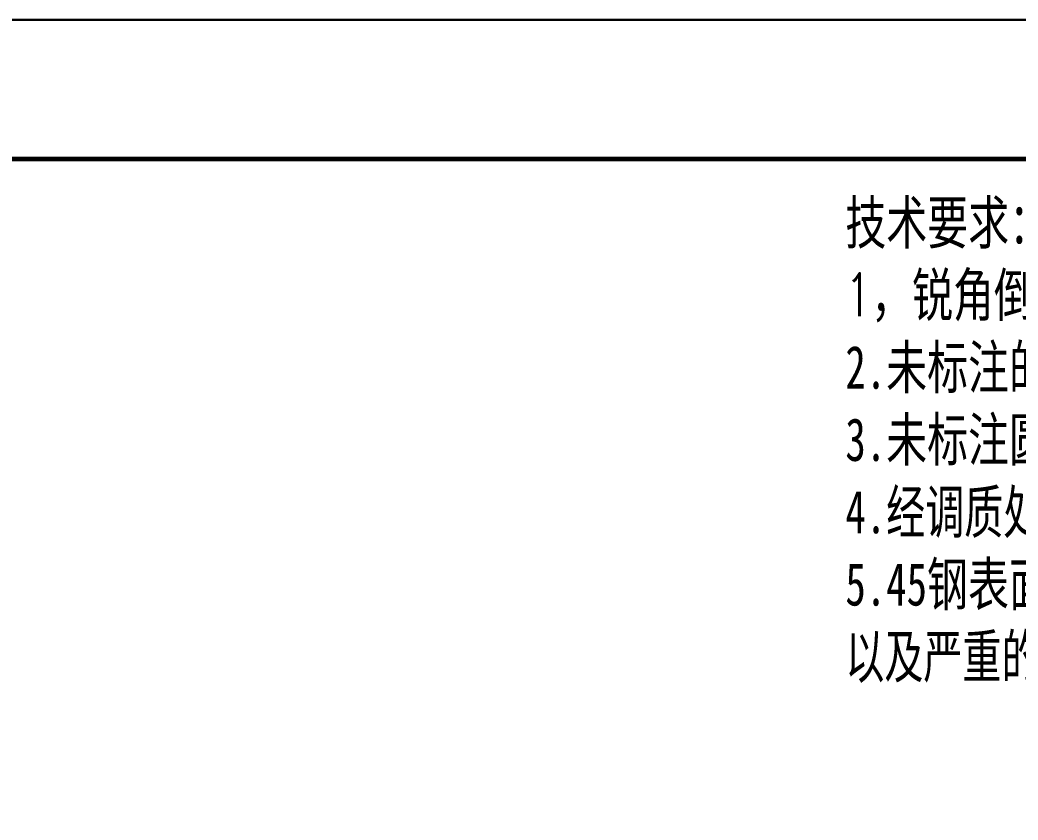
# Model space of a CAD drawing. Header units: millimetres. Extents: x -8 to 430, y -4 to 301.
# Drawn here: x 207 to 305.5, y 221.7 to 300.7 of the extents above; entities that cross this region are included whole.
import ezdxf

# ---------------------------------------------------------------- set-up
doc = ezdxf.new("R2010")
doc.units = ezdxf.units.MM
doc.layers.add('10', color=7, linetype='Continuous')
doc.layers.add('细实线', color=7, linetype='Continuous', lineweight=30)
doc.styles.add('SLDTEXTSTYLE1', font='TXT', dxfattribs={"width": 0.7})

# ---------------------------------------------------------------- blocks, each defined once
blk = doc.blocks.new('SW_NOTE_0')
at = {"layer": '10', "color": 0, "attachment_point": 1, "style": 'SLDTEXTSTYLE1'}
for s, insert, char_height in [('{\\fSimSun|b0|i0|c134|p2;技术要求：}', (0, 5.457), 4.23333), ('{\\Ftxt,bigfont|c134;1\\fSimSun|b0|i0|c134|p2;，锐角倒钝，去除毛刺飞边；}', (0, -1.687), 4.23333), ('2.{\\fSimSun|b0|i0|c134|p2;未标注的倒角均为\\Ftxt,bigfont|c134;0.2x45°;}', (0, -8.832), 4.23333), ('3.{\\fSimSun|b0|i0|c134|p2;未标注圆角均为\\Ftxt,bigfont|c134;R0.3;}', (0, -15.976), 4.23333), ('4.经调质处理，HRC50-55；', (0, -23.121), 4.23333), ('5.{\\fSimSun|b0|i0|c134|p2;45钢表面不允许有冷隔，裂纹，缩孔和穿透性缺陷}', (0, -30.265), 4.23333), ('以及严重的残缺类缺陷', (0, -37.41), 4.2333)]:
    blk.add_mtext(s, dxfattribs=dict(at, insert=insert, char_height=char_height))

msp = doc.modelspace()

# ---------------------------------------------------------------- linework, layer by layer
at = {"layer": '细实线', "color": 7, "linetype": 'Continuous', "lineweight": 60}
msp.add_line((10, 287), (410, 287), dxfattribs=at)
at = {"layer": '细实线'}
msp.add_lwpolyline([(-8.00260214, -3.88219175), (422.76619786, -3.88219175), (422.76619786, 300.73288825), (-8.00260214, 300.73288825)], close=True, dxfattribs=at)

# ---------------------------------------------------------------- block references
at = {"layer": '10', "color": 7}
msp.add_blockref('SW_NOTE_0', (288.44699064, 277.3799963), dxfattribs=at)

doc.saveas('drawing.dxf')
